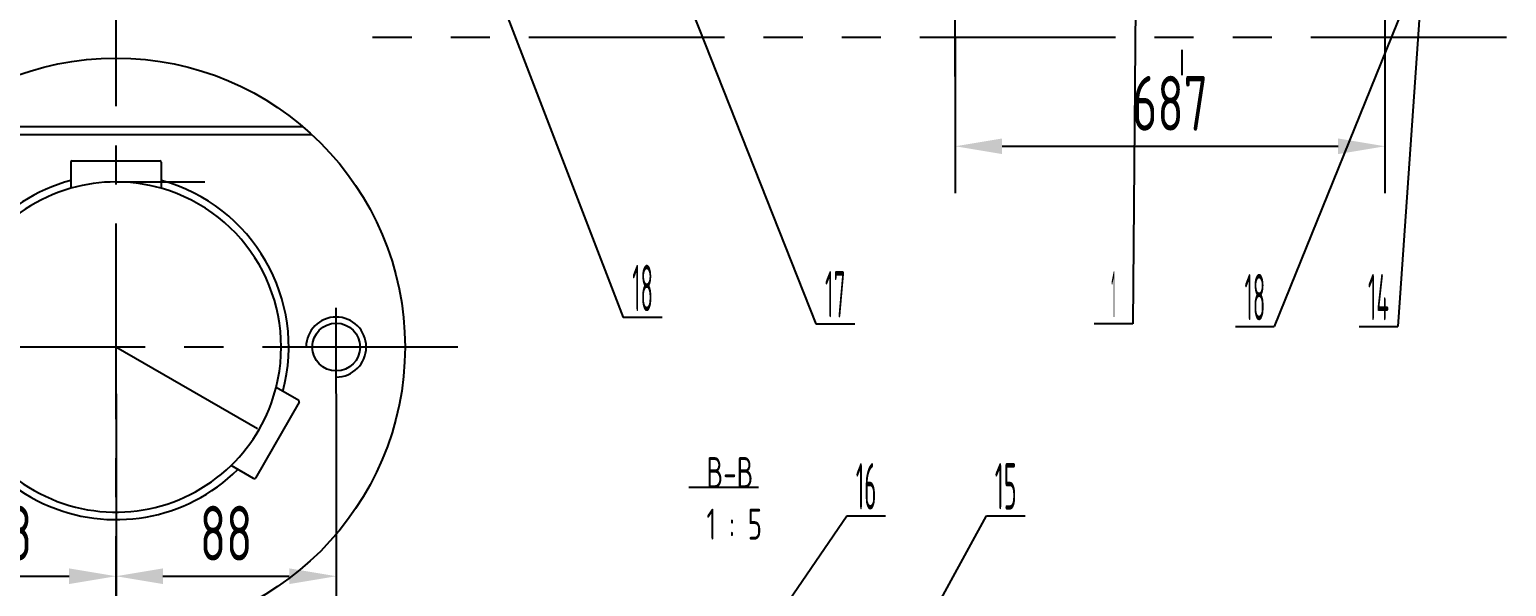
# Model space of a CAD drawing. Header units: millimetres. Extents: x -14 to 10486, y -904 to 6809.
# Drawn here: x 4920 to 7280, y 2821 to 3712 of the extents above; entities that cross this region are included whole.
import ezdxf
from ezdxf.enums import TextEntityAlignment as Align

# ---------------------------------------------------------------- set-up
doc = ezdxf.new("R2010")
doc.units = ezdxf.units.MM
doc.header["$LTSCALE"] = 250
doc.linetypes.add('G', pattern=[2, 1.25, -0.25, 0.25, -0.25])
doc.linetypes.add('K', pattern=[2.5, 1.25, -0.25, 0.25, -0.25, 0.25, -0.25])
for name, color, linetype in [('01', 7, 'Continuous'), ('02', 1, 'Continuous'), ('05', 142, 'G'), ('07', 6, 'K'), ('08', 1, 'Continuous'), ('11', 3, 'Continuous')]:
    doc.layers.add(name, color=color, linetype=linetype)
doc.styles.get("Standard").update_dxf_attribs({"font": 'isocp', "width": 0.707, "bigfont": 'intecad.shx'})
doc.dimstyles.new('INTE', dxfattribs={"dimscale": 25, "dimtxt": 3.5, "dimasz": 3, "dimexe": 3, "dimexo": 0, "dimgap": 1, "dimtad": 1, "dimdec": 1, "dimdsep": 46, "dimtxsty": 'Standard', "dimcen": 0, "dimclrd": 1, "dimclre": 1, "dimclrt": 3, "dimaunit": 1, "dimadec": 0, "dimazin": 0, "dimtfac": 1, "dimtdec": 1, "dimtmove": 0, "dimatfit": 0, "dimfxl": 1, "dimarcsym": 0})

# ---------------------------------------------------------------- blocks, each defined once
blk = doc.blocks.new('*D15')
at = {"layer": '08', "color": 1, "lineweight": -2}
for p, q in [((5409.8, 3129.4), (5409.8, 2762.5)), ((5057.8, 3111.8), (5057.8, 2762.5)), ((5132.8, 2837.5), (5334.8, 2837.5))]:
    blk.add_line(p, q, dxfattribs=at)
at = {"layer": '08', "color": 1}
for points in [[(5132.8, 2850), (5132.8, 2825), (5057.8, 2837.5)], [(5334.8, 2850), (5334.8, 2825), (5409.8, 2837.5)]]:
    blk.add_solid(points, dxfattribs=at)
at = {"layer": 'Defpoints', "color": 0}
for p in [(5409.8, 3129.4), (5057.8, 3111.8), (5409.8, 2837.5)]:
    blk.add_point(p, dxfattribs=at)
at = {"layer": '08', "color": 3, "insert": (5233.8, 2906.2), "char_height": 87.5, "attachment_point": 5}
blk.add_mtext('88', dxfattribs=at)
blk = doc.blocks.new('*D16')
at = {"layer": '08', "color": 1, "lineweight": -2}
for p, q in [((4705.8, 3129.4), (4705.8, 2762.5)), ((5057.8, 3129.4), (5057.8, 2762.5)), ((4780.8, 2837.5), (4982.8, 2837.5))]:
    blk.add_line(p, q, dxfattribs=at)
at = {"layer": '08', "color": 1}
for points in [[(4780.8, 2850), (4780.8, 2825), (4705.8, 2837.5)], [(4982.8, 2850), (4982.8, 2825), (5057.8, 2837.5)]]:
    blk.add_solid(points, dxfattribs=at)
at = {"layer": 'Defpoints', "color": 0}
for p in [(4705.8, 3129.4), (5057.8, 3129.4), (5057.8, 2837.5)]:
    blk.add_point(p, dxfattribs=at)
at = {"layer": '08', "color": 3, "insert": (4881.8, 2906.2), "char_height": 87.5, "attachment_point": 5}
blk.add_mtext('88', dxfattribs=at)
blk = doc.blocks.new('re')
at = {"layer": '01', "color": 7, "linetype": 'Continuous'}
for p, q in [((868.57, 453.54), (868.57, 443.13)), ((869.07, 454.04), (904.07, 454.04)), ((904.57, 453.54), (904.57, 443.13))]:
    blk.add_line(p, q, dxfattribs=at)
for centre, start, end in [((869.07, 453.54), 90, 180), ((904.07, 453.54), 0, 90)]:
    blk.add_arc(centre, 0.5, start, end, dxfattribs=at)
blk = doc.blocks.new('*D35')
at = {"layer": '08', "color": 1, "lineweight": -2}
for p, q in [((7086.2, 4342.5), (7086.2, 3450)), ((6399.2, 3699.2), (6399.2, 3450)), ((6474.2, 3525), (7011.2, 3525))]:
    blk.add_line(p, q, dxfattribs=at)
at = {"layer": '08', "color": 1}
for points in [[(6474.2, 3537.5), (6474.2, 3512.5), (6399.2, 3525)], [(7011.2, 3537.5), (7011.2, 3512.5), (7086.2, 3525)]]:
    blk.add_solid(points, dxfattribs=at)
at = {"layer": 'Defpoints', "color": 0}
for p in [(7086.2, 4342.5), (6399.2, 3699.2), (7086.2, 3525)]:
    blk.add_point(p, dxfattribs=at)
at = {"layer": '08', "color": 3, "insert": (6742.7, 3593.7), "char_height": 87.5, "attachment_point": 5}
blk.add_mtext('687', dxfattribs=at)

msp = doc.modelspace()

# ---------------------------------------------------------------- linework, layer by layer
at = {"layer": '01', "color": 7, "linetype": 'Continuous'}
for p, q in [((4744.97, 3543.98), (5370.57, 3543.98)), ((4759.48, 3556.78), (5356.06, 3556.78))]:
    msp.add_line(p, q, dxfattribs=at)
at = {"layer": '01'}
msp.add_line((5973.63, 2979.8), (6084.83, 2979.8), dxfattribs=at)
at = {"layer": '01', "color": 7, "linetype": 'Continuous'}
for centre, radius in [((5057.77, 3203.98), 462), ((5409.77, 3203.98), 38.17)]:
    msp.add_circle(centre, radius, dxfattribs=at)
for radius, start, end in [(276, 105.12167, 314.87833), (276, 345.12167, 74.87833), (264, 105.82662, 314.17338), (264, 345.82662, 74.17338)]:
    msp.add_arc((5057.77, 3203.98), radius, start, end, dxfattribs=at)
at = {"layer": '02'}
for p, q in [((7186.12, 4384.7), (7106.74, 3236.57)), ((5637.89, 3850.18), (5868.6, 3251.18)), ((7158.54, 3854.2), (6909.34, 3236.57)), ((5938.72, 3841.61), (6176.6, 3241.18)), ((6687.44, 3749.18), (6683.28, 3241.18)), ((5057.77, 3467.98), (5199.79, 3467.98)), ((5930.6, 3251.18), (5868.6, 3251.18)), ((6176.6, 3241.18), (6238.6, 3241.18)), ((6683.28, 3241.18), (6621.28, 3241.18)), ((6847.34, 3236.57), (6909.34, 3236.57)), ((7044.74, 3236.57), (7106.74, 3236.57)), ((5965.14, 2552.6), (6225.87, 2934.15)), ((5977.38, 2068.92), (6449.05, 2934.15)), ((6225.87, 2934.15), (6287.87, 2934.15)), ((6449.05, 2934.15), (6511.05, 2934.15))]:
    msp.add_line(p, q, dxfattribs=at)
at = {"layer": '02', "color": 1, "linetype": 'Continuous'}
for centre, radius, start, end in [((5057.77, 3203.98), 264, 74.17338, 105.82662), ((5409.77, 3203.98), 48, 270, 180)]:
    msp.add_arc(centre, radius, start, end, dxfattribs=at)
at = {"layer": '02'}
msp.add_arc((5057.77, 3203.98), 264, 314.17338, 345.82662, dxfattribs=at)
at = {"layer": '05'}
for p, q in [((6761.72, 5054.05), (6761.72, 3638.61)), ((6399.22, 3636.79), (6399.22, 4401.5)), ((5057.77, 3901.37), (5057.77, 2658.39)), ((5409.77, 3129.44), (5409.77, 3266.75)), ((5604.35, 3203.98), (4464.92, 3203.98)), ((5284.06, 3073.33), (5057.77, 3203.98))]:
    msp.add_line(p, q, dxfattribs=at)
at = {"layer": '07', "color": 6, "linetype": 'K'}
msp.add_line((7280.4, 3699.18), (5440.42, 3699.18), dxfattribs=at)

# ---------------------------------------------------------------- block references
at = {"layer": '02', "xscale": 4, "yscale": 4, "zscale": 4}
msp.add_blockref('re', (1511.47, 1685.44), dxfattribs=at)
at = {"layer": '02', "xscale": 4, "yscale": 4, "zscale": 4, "rotation": 240.0000000000027}
msp.add_blockref('re', (5515.83, 7034.43), dxfattribs=at)

# ---------------------------------------------------------------- texts
at = {"layer": '11'}
for s, height, width, p, p2 in [('18', 74.246, 0.426268, (5882.98, 3261.18), (5916.21, 3261.18)), ('17', 74.246, 0.422594, (6191.12, 3251.18), (6224.07, 3251.18)), ('1', 74.25, 0.269333, (6648.78, 3251.18), (6655.78, 3251.18)), ('18', 74.246, 0.426268, (6861.72, 3246.57), (6894.95, 3246.57)), ('14', 74.246, 0.393485, (7058.94, 3246.57), (7092.54, 3246.57)), ('16', 74.246, 0.403529, (6240.4, 2944.15), (6273.34, 2944.15)), ('15', 74.246, 0.431853, (6462.55, 2944.15), (6497.55, 2944.15))]:
    msp.add_text(s, height=height, dxfattribs=dict(at, width=width)).set_placement(p, p2, align=Align.FIT)
at = {"layer": '11', "insert": (6001.6, 3028.02), "char_height": 49.497, "width": 647.33, "attachment_point": 1}
msp.add_mtext('B-B\\P1 : 5', dxfattribs=at)

# ---------------------------------------------------------------- dimensions: what is measured, and where the dimension line sits
at = {"layer": '08'}
dim = msp.add_linear_dim(base=(7086.22, 3524.98), p1=(6399.22, 3699.18), p2=(7086.22, 4342.53), dimstyle='INTE', dxfattribs=at)
dim.commit()
dim.dimension.update_dxf_attribs({"geometry": '*D35', "text_midpoint": (6742.72, 3593.73)})
for base, p1, p2, picture, middle in [((5057.77, 2837.49), (4705.77, 3129.44), (5057.77, 3129.44), '*D16', (4881.77, 2906.24)), ((5409.77, 2837.49), (5057.77, 3111.81), (5409.77, 3129.44), '*D15', (5233.77, 2906.24))]:
    dim = msp.add_linear_dim(base=base, p1=p1, p2=p2, text='88', dimstyle='INTE', dxfattribs=at)
    dim.commit()
    dim.dimension.update_dxf_attribs({"geometry": picture, "text_midpoint": middle})

doc.saveas('drawing.dxf')
